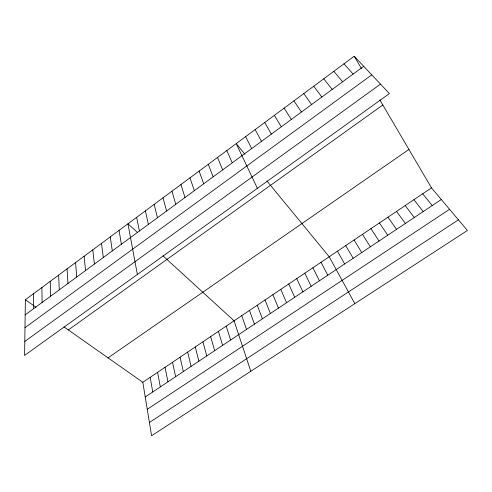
<?xml version="1.0" encoding="UTF-8"?>
<svg xmlns="http://www.w3.org/2000/svg" width="492" height="492" viewBox="0 0 492 492"><rect width="100%" height="100%" fill="white"/><g stroke="black" fill="none" stroke-linecap="round" stroke-linejoin="round"><path stroke-width="0.74" d="M25.375 299.745L24.6 355.396L389.412 93.585L354.215 56.236L25.375 299.745L35.934 307.168M25.16 314.892L363.699 66.303M24.987 327.678L371.767 74.858M24.797 341.436L380.494 84.126M68.339 329.941L382.837 104.999M108.049 357.85L408.926 149.445M142.815 382.284L431.484 187.876L467.4 230.471L151.585 435.764L142.815 382.284L63.985 326.885M145.226 396.983L441.293 199.506M147.249 409.313L449.553 209.303M149.408 422.487L458.421 219.819M137.545 232.562L127.945 223.792L137.366 274.462M162.987 255.822L234.081 320.815L250.809 371.263M343.976 63.819L353.127 74.071M333.816 71.34L342.629 81.777M244.93 154.236L236.209 143.621L257.396 188.331M266.879 180.939L329.197 256.756L354.83 303.644M422.665 193.811L432.228 205.551M323.73 78.812L332.217 89.427M413.907 199.715L423.218 211.56M405.199 205.576L414.27 217.525M313.718 86.223L321.879 97.016M396.546 211.406L405.377 223.46M303.779 93.585L311.62 104.544M387.942 217.193L396.54 229.352M379.4 222.95L387.757 235.213M293.915 100.891L301.442 112.022M370.9 228.675L379.031 241.031M284.118 108.142L291.338 119.439M362.463 234.358L370.359 246.812M354.068 240.01L361.743 252.562M274.395 115.343L281.307 126.801M345.728 245.625L353.182 258.275M354.215 56.236L361.509 68.659M379.818 99.858L431.484 187.876M264.745 122.49L271.356 134.113M337.438 251.209L344.671 263.952M255.163 129.587L261.48 141.364M321.012 262.273L327.813 275.194M312.869 267.753L319.456 280.766M245.649 136.628L251.67 148.566M304.782 273.208L311.159 286.307M296.738 278.62L302.906 291.811M288.743 284.007L294.702 297.279M226.83 150.564L232.273 162.809M280.797 289.358L286.553 302.715M217.519 157.458L222.685 169.851M272.894 294.677L278.454 308.121M265.04 299.966L270.403 313.49M208.276 164.303L213.165 176.843M257.23 305.224L262.396 318.828M199.1 171.099L203.713 183.78M249.469 310.452L254.444 324.136M241.757 315.649L246.535 329.412M189.986 177.852L194.328 190.675M226.228 326.11L230.625 340.021M180.933 184.549L185.01 197.513M218.417 331.368L222.624 345.359M171.948 191.203L175.767 204.303M210.656 336.596L214.672 350.661M202.938 341.792L206.763 355.937M163.024 197.815L166.585 211.05M195.269 346.958L198.909 361.177M154.162 204.377L157.465 217.741M187.643 352.094L191.099 366.386M180.06 357.198L183.338 371.558M145.361 210.89L148.412 224.389M172.52 362.278L175.626 376.706M136.622 217.366L139.427 230.988M165.029 367.321L167.957 381.823M157.581 372.339L160.337 386.903M150.177 377.327L152.76 391.958M119.064 230.367L121.376 244.241M110.251 236.898L112.311 250.895M101.493 243.38L103.314 257.507M92.797 249.819L94.378 264.063M84.163 256.209L85.51 270.575M75.59 262.562L76.709 277.039M67.078 268.866L67.964 283.46M58.622 275.126L59.28 289.837M50.221 281.344L50.664 296.166M41.881 287.519L42.103 302.451M33.597 293.656L33.604 308.693"/></g></svg>
